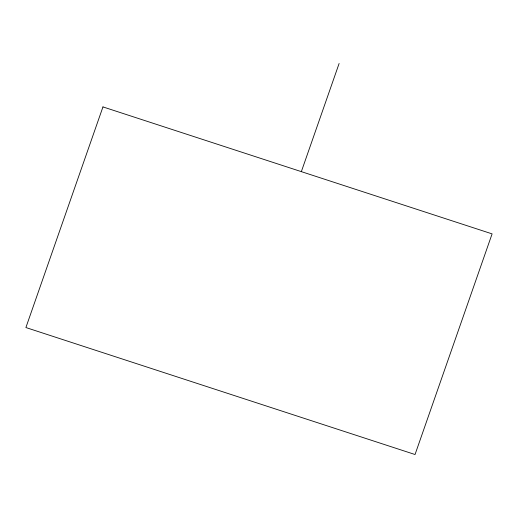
<?xml version="1.0" encoding="UTF-8"?>
<svg xmlns="http://www.w3.org/2000/svg" width="518" height="518" viewBox="0 0 518 518"><rect width="100%" height="100%" fill="white"/><g stroke="black" fill="none" stroke-linecap="round" stroke-linejoin="round"><path stroke-width="0.78" d="M301.346 171.639L339.115 63.481M102.959 106.909L25.9 327.544L415.041 454.519L492.1 233.877L102.959 106.909"/></g></svg>
